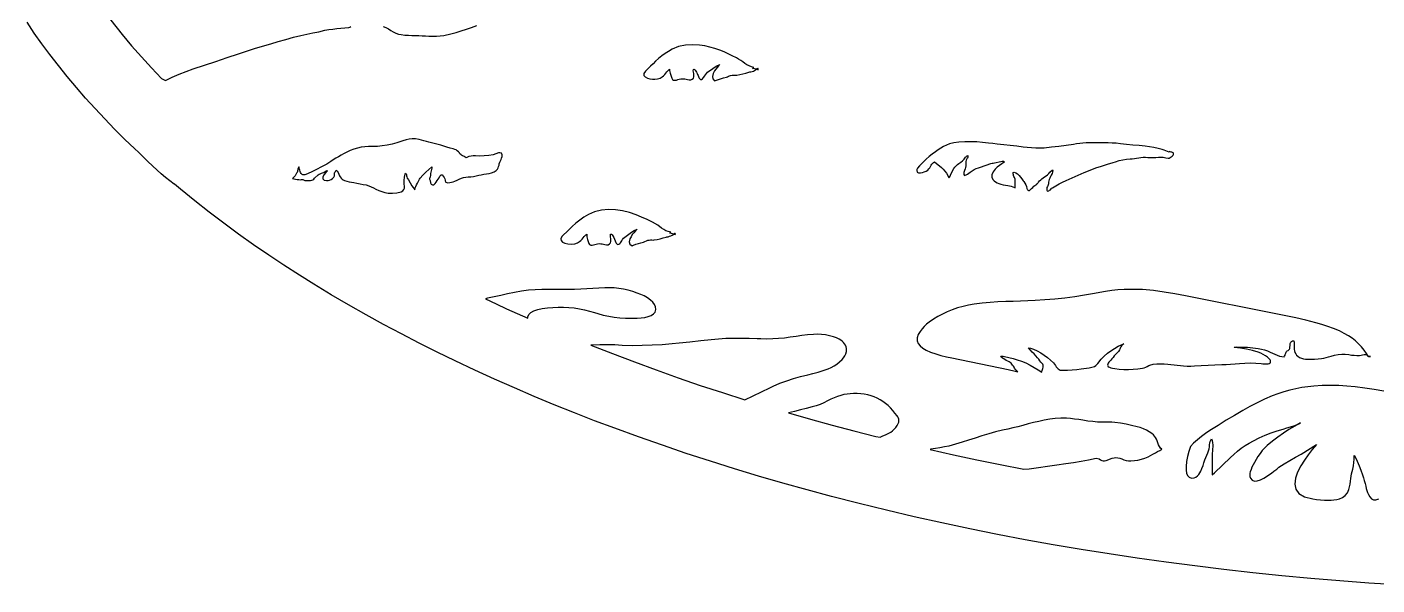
# Model space of a CAD drawing. Extents: x 0.6 to 24.6, y 0.2 to 12.2.
# Drawn here: x 1.19 to 10.96, y 0.29 to 4.32 of the extents above; entities that cross this region are included whole.
import ezdxf

# ---------------------------------------------------------------- set-up
doc = ezdxf.new("R2010")
doc.units = 0
doc.linetypes.add('0', pattern=[0])
doc.layers.add('1', color=7, linetype='0')

msp = doc.modelspace()

# ---------------------------------------------------------------- linework, layer by layer
at = {"layer": '1'}
for points in [[(1.711027, 4.477644), (1.873137, 4.270002), (1.942228, 4.188459), (2.013029, 4.108259), (2.085539, 4.029646), (2.159513, 3.95262), (2.186369, 3.938093), (2.235929, 3.961287), (2.285978, 3.982771), (2.337004, 4.002546), (2.388517, 4.020491), (2.470793, 4.047712), (2.552824, 4.0753), (2.634855, 4.103132), (2.716887, 4.131208), (2.774504, 4.150251), (2.832609, 4.168562), (2.890715, 4.186018), (2.949308, 4.20262), (3.003508, 4.219221), (3.058195, 4.234846), (3.112883, 4.249495), (3.168058, 4.263166), (3.211271, 4.271833), (3.254484, 4.280867), (3.297453, 4.290266), (3.340422, 4.300154), (3.36923, 4.305403), (3.398039, 4.309675), (3.427092, 4.312727), (3.456388, 4.31468), (3.514738, 4.320173), (3.522062, 4.323103), (3.529142, 4.327009)], [(11.107023, 0.288069), (10.896818, 0.301985), (10.686613, 0.317854), (10.476408, 0.335554), (10.266691, 0.355207), (10.056974, 0.376814), (9.847502, 0.400251), (9.638029, 0.425642), (9.429045, 0.452864), (9.220304, 0.482038), (9.017424, 0.512312), (8.814543, 0.544661), (8.612394, 0.579084), (8.410246, 0.615583), (8.20883, 0.654158), (8.007658, 0.694685), (7.80673, 0.73741), (7.606535, 0.782087), (7.406584, 0.82884), (7.207365, 0.877546), (7.00839, 0.928328), (6.831877, 0.975447), (6.655607, 1.024641), (6.48007, 1.075544), (6.305021, 1.128523), (6.130705, 1.183332), (5.956877, 1.239973), (5.783781, 1.298567), (5.611174, 1.358992), (5.439299, 1.421247), (5.29257, 1.476423), (5.146574, 1.533186), (5.00131, 1.591658), (4.856535, 1.651716), (4.712736, 1.713362), (4.569426, 1.776716), (4.426847, 1.84178), (4.285002, 1.908308), (4.153898, 1.971785), (4.023771, 2.03697), (3.894621, 2.103865), (3.766203, 2.172346), (3.638762, 2.242537), (3.512053, 2.314436), (3.386564, 2.387922), (3.261808, 2.463118), (3.156828, 2.528669), (3.045012, 2.600447), (2.934172, 2.674055), (2.824797, 2.749372), (2.716398, 2.826399), (2.609221, 2.905012), (2.503263, 2.985456), (2.398771, 3.067488), (2.2955, 3.151106), (2.251554, 3.187727), (2.25009, 3.188459), (2.218351, 3.212019), (2.187346, 3.236433), (2.157316, 3.261946), (2.127775, 3.288191), (2.092863, 3.319807), (2.058683, 3.351912), (2.024992, 3.384626), (1.991789, 3.417952), (1.96591, 3.442732), (1.891935, 3.513533), (1.819181, 3.585676), (1.747892, 3.659163), (1.678068, 3.73387), (1.609465, 3.809919), (1.542326, 3.88719), (1.476408, 3.965803), (1.412199, 4.045393), (1.349455, 4.126326), (1.293058, 4.202375), (1.238127, 4.279646), (1.185148, 4.358137)], [(3.764006, 4.328596), (3.782804, 4.320662), (3.800627, 4.311018), (3.817717, 4.29991), (3.834806, 4.288923), (3.853361, 4.280012), (3.872648, 4.27342), (3.892668, 4.269148), (3.918791, 4.266096), (3.945158, 4.264021), (3.971281, 4.262922), (3.997648, 4.2628), (4.02133, 4.262312), (4.045256, 4.261335), (4.068937, 4.259748), (4.092619, 4.257673), (4.147795, 4.257307), (4.200773, 4.263166), (4.252287, 4.273664), (4.290373, 4.284163), (4.328215, 4.295637), (4.365568, 4.308088), (4.402678, 4.321516), (4.441496, 4.334944)], [(11.004972, 1.689192), (10.935881, 1.702009), (10.866789, 1.712873), (10.797209, 1.721785), (10.737638, 1.727156), (10.678068, 1.730207), (10.618498, 1.731062), (10.558683, 1.729841), (10.499113, 1.726301), (10.454924, 1.721785), (10.410734, 1.715437), (10.367033, 1.707014), (10.32382, 1.696882), (10.281096, 1.684797), (10.238859, 1.671003), (10.197111, 1.655256), (10.142424, 1.631941), (10.088469, 1.606672), (10.035734, 1.579329), (9.983976, 1.54991), (9.923674, 1.514997), (9.864103, 1.479353), (9.804777, 1.442732), (9.746183, 1.405378), (9.715178, 1.384016), (9.684904, 1.361555), (9.655363, 1.33824), (9.626554, 1.313826), (9.605314, 1.289045), (9.59384, 1.253767), (9.584562, 1.217878), (9.577726, 1.181379), (9.573332, 1.144514), (9.573576, 1.118879), (9.577238, 1.096907), (9.585051, 1.079206), (9.596769, 1.067122), (9.613615, 1.061872), (9.633146, 1.063826), (9.645109, 1.06883), (9.656096, 1.07762), (9.665617, 1.087751), (9.673674, 1.099226), (9.680265, 1.111555), (9.688566, 1.131697), (9.696135, 1.152082), (9.703215, 1.172712), (9.709562, 1.193464), (9.731291, 1.243757), (9.735929, 1.258284), (9.739592, 1.273054), (9.742277, 1.287947), (9.743986, 1.303083), (9.745695, 1.314558), (9.748625, 1.325666), (9.753019, 1.336287), (9.758635, 1.346418), (9.763029, 1.332136), (9.765715, 1.317488), (9.766691, 1.302595), (9.766203, 1.287703), (9.765471, 1.271955), (9.764738, 1.25633), (9.763517, 1.240583), (9.762053, 1.224958), (9.762541, 1.107405), (9.761564, 1.083845), (9.780363, 1.099348), (9.894377, 1.21092), (9.918303, 1.232405), (9.944914, 1.255232), (9.972502, 1.276716), (10.00131, 1.296492), (10.03134, 1.314802), (10.062101, 1.331404), (10.103361, 1.3524), (10.145842, 1.371443), (10.189054, 1.388411), (10.232756, 1.403425), (10.277433, 1.416243), (10.302824, 1.423689), (10.328215, 1.431746), (10.353361, 1.440413), (10.378263, 1.449568), (10.384611, 1.452009), (10.390715, 1.454573), (10.396818, 1.457258), (10.402922, 1.460066), (10.360197, 1.436872), (10.318449, 1.412214), (10.277678, 1.385847), (10.237883, 1.358015), (10.199308, 1.328718), (10.161711, 1.297956), (10.142912, 1.279768), (10.12509, 1.260481), (10.108732, 1.239973), (10.093596, 1.218611), (10.079924, 1.196272), (10.067717, 1.173079), (10.058683, 1.157454), (10.050627, 1.141218), (10.043791, 1.124617), (10.037687, 1.107649), (10.035246, 1.096052), (10.034513, 1.084333), (10.035978, 1.072493), (10.039152, 1.06114), (10.051115, 1.045637), (10.067961, 1.039534), (10.088469, 1.041121), (10.111662, 1.048933), (10.136564, 1.061384), (10.155363, 1.072859), (10.173674, 1.085066), (10.19174, 1.097883), (10.209074, 1.111311), (10.229338, 1.126814), (10.245207, 1.139143), (10.284758, 1.164167), (10.324553, 1.188459), (10.364836, 1.212141), (10.405607, 1.23509), (10.518156, 1.304426), (10.48715, 1.267805), (10.457853, 1.229719), (10.430265, 1.190413), (10.404387, 1.149885), (10.381193, 1.104719), (10.365568, 1.060408), (10.359953, 1.018538), (10.367033, 0.980696), (10.389738, 0.94908), (10.43051, 0.924788), (10.490324, 0.910505), (10.5184, 0.906599), (10.546721, 0.903669), (10.575285, 0.901594), (10.603605, 0.900496), (10.623869, 0.900862), (10.644133, 0.902815), (10.664152, 0.906355), (10.683928, 0.911482), (10.706144, 0.921614), (10.725431, 0.935652), (10.740812, 0.954573), (10.751554, 0.978743), (10.756437, 0.998274), (10.760588, 1.018049), (10.763762, 1.038069), (10.766203, 1.058088), (10.768644, 1.075056), (10.771818, 1.092024), (10.775724, 1.108747), (10.780119, 1.125349), (10.785002, 1.149641), (10.78842, 1.174177), (10.790373, 1.198957), (10.790861, 1.223738), (10.797453, 1.214338), (10.81259, 1.182844), (10.826506, 1.150618), (10.838957, 1.117781), (10.849699, 1.084455), (10.856779, 1.064192), (10.863127, 1.043806), (10.868986, 1.023054), (10.873869, 1.00218), (10.877531, 0.986677), (10.88217, 0.971296), (10.887297, 0.95616), (10.8934, 0.941389), (10.903166, 0.924543), (10.915373, 0.911848), (10.929777, 0.904402), (10.947355, 0.903547), (10.968351, 0.910749)]]:
    msp.add_lwpolyline(points, dxfattribs=at)
for points in [[(5.734465, 4.076033), (5.715666, 4.058332), (5.696867, 4.04051), (5.678556, 4.022322), (5.660246, 4.004011), (5.649504, 3.988142), (5.649748, 3.974348), (5.659269, 3.962996), (5.675383, 3.954451), (5.692961, 3.950178), (5.711027, 3.947859), (5.729094, 3.947737), (5.74716, 3.949568), (5.766447, 3.955061), (5.782316, 3.96385), (5.791838, 3.972029), (5.800871, 3.980818), (5.809172, 3.990339), (5.81674, 4.000349), (5.827482, 4.012922), (5.836027, 4.019392), (5.835783, 4.009871), (5.83676, 4.000471), (5.838957, 3.991316), (5.842375, 3.982405), (5.844816, 3.975447), (5.847258, 3.968367), (5.849211, 3.961287), (5.851164, 3.954084), (5.856535, 3.944319), (5.864103, 3.939558), (5.873625, 3.938948), (5.885099, 3.940779), (5.895353, 3.943586), (5.905607, 3.94615), (5.916105, 3.948225), (5.926603, 3.950056), (5.936613, 3.949568), (5.946623, 3.948225), (5.956388, 3.94615), (5.96591, 3.943342), (5.977629, 3.941389), (5.989103, 3.941877), (5.999601, 3.946638), (6.007902, 3.954939), (6.01132, 3.964094), (6.011564, 3.972395), (6.01132, 3.980574), (6.010099, 3.988752), (6.00839, 3.996809), (6.007414, 4.007673), (6.008635, 4.017805), (6.014006, 4.019148), (6.020842, 4.0128), (6.026701, 4.005598), (6.03134, 3.997541), (6.035002, 3.988997), (6.03842, 3.981794), (6.041838, 3.97447), (6.044767, 3.967024), (6.047697, 3.959578), (6.049894, 3.955183), (6.05258, 3.951033), (6.055998, 3.947248), (6.05966, 3.943953), (6.067228, 3.945295), (6.073576, 3.950178), (6.079191, 3.955671), (6.084318, 3.961897), (6.088469, 3.968733), (6.094572, 3.978743), (6.101896, 3.98802), (6.110197, 3.996321), (6.119474, 4.003645), (6.138273, 4.017927), (6.157804, 4.030989), (6.178068, 4.04283), (6.199064, 4.05345), (6.189054, 4.042585), (6.179533, 4.031355), (6.1705, 4.01988), (6.161711, 4.008039), (6.15048, 3.986921), (6.145109, 3.966536), (6.148039, 3.948591), (6.161711, 3.934797), (6.182707, 3.942854), (6.203703, 3.949934), (6.225431, 3.955915), (6.24716, 3.96092), (6.254728, 3.964094), (6.262541, 3.967512), (6.270109, 3.970808), (6.277678, 3.974226), (6.287443, 3.975813), (6.297209, 3.976545), (6.306974, 3.976789), (6.31674, 3.976179), (6.323576, 3.976545), (6.34506, 3.980452), (6.366545, 3.985334), (6.387785, 3.991072), (6.408781, 3.997541), (6.415861, 3.999006), (6.424894, 4.000105), (6.433928, 4.002424), (6.442228, 4.005842), (6.450285, 4.010359), (6.465422, 4.018293), (6.477873, 4.01512), (6.476408, 4.023298), (6.473478, 4.022932), (6.470793, 4.021955), (6.468107, 4.020491), (6.46591, 4.018538), (6.436125, 4.024519), (6.445158, 4.032087), (6.427824, 4.036482), (6.411222, 4.04283), (6.395597, 4.05113), (6.380949, 4.06114), (6.366301, 4.072371), (6.35092, 4.082747), (6.335295, 4.09239), (6.318937, 4.101057), (6.28964, 4.116438), (6.260099, 4.130842), (6.229826, 4.144392), (6.199308, 4.156965), (6.163664, 4.169294), (6.127043, 4.179548), (6.090178, 4.187605), (6.052824, 4.193464), (6.001554, 4.196272), (5.950529, 4.192854), (5.900969, 4.182112), (5.853849, 4.162825), (5.828215, 4.148054), (5.803312, 4.132063), (5.779387, 4.114607), (5.756437, 4.09593)], [(4.454191, 3.252668), (4.47299, 3.255964), (4.492033, 3.25926), (4.510832, 3.262434), (4.529875, 3.265486), (4.547941, 3.270124), (4.565763, 3.276594), (4.581144, 3.285994), (4.590666, 3.296736), (4.59506, 3.305647), (4.598478, 3.314924), (4.601164, 3.324446), (4.602873, 3.334211), (4.606779, 3.34593), (4.611662, 3.35594), (4.615812, 3.366072), (4.619963, 3.376448), (4.623381, 3.386946), (4.624113, 3.400618), (4.61801, 3.410872), (4.606779, 3.414778), (4.598478, 3.413557), (4.558439, 3.399275), (4.526701, 3.394514), (4.494719, 3.391829), (4.462492, 3.390852), (4.43051, 3.391951), (4.41464, 3.392073), (4.399015, 3.390364), (4.383879, 3.386702), (4.368986, 3.381208), (4.363127, 3.378157), (4.357023, 3.382551), (4.350431, 3.38658), (4.343596, 3.390242), (4.33676, 3.393415), (4.330168, 3.397322), (4.324064, 3.402205), (4.318693, 3.40782), (4.314054, 3.414045), (4.307219, 3.422102), (4.299162, 3.428938), (4.290129, 3.434553), (4.280363, 3.438581), (4.269133, 3.442366), (4.246672, 3.447981), (4.224455, 3.454206), (4.202238, 3.461287), (4.18051, 3.468977), (4.093351, 3.49095), (4.075773, 3.496199), (4.058195, 3.501326), (4.040617, 3.506208), (4.022795, 3.510847), (3.997892, 3.515364), (3.973234, 3.516462), (3.950285, 3.513166), (3.928068, 3.507185), (3.906096, 3.500593), (3.884367, 3.493391), (3.862638, 3.485701), (3.827971, 3.476057), (3.79257, 3.468611), (3.756681, 3.463484), (3.720793, 3.460798), (3.68466, 3.46031), (3.657316, 3.460432), (3.630217, 3.458479), (3.603361, 3.454573), (3.57675, 3.448713), (3.550627, 3.440901), (3.524992, 3.431135), (3.500334, 3.419661), (3.476652, 3.406233), (3.459562, 3.396589), (3.440031, 3.386213), (3.420744, 3.375105), (3.401945, 3.363264), (3.383635, 3.350813), (3.368986, 3.341413), (3.354094, 3.332136), (3.316984, 3.311995), (3.279142, 3.29283), (3.241056, 3.274641), (3.202482, 3.257429), (3.19589, 3.255354), (3.189054, 3.254622), (3.182219, 3.25511), (3.175627, 3.257063), (3.168303, 3.263411), (3.16464, 3.271345), (3.161711, 3.279524), (3.159513, 3.288069), (3.158293, 3.296736), (3.155851, 3.305159), (3.152433, 3.312727), (3.149015, 3.307844), (3.146574, 3.302351), (3.145109, 3.296614), (3.144621, 3.290632), (3.143644, 3.284529), (3.141935, 3.278547), (3.13925, 3.272932), (3.135832, 3.267805), (3.126554, 3.24803), (3.121672, 3.243391), (3.116789, 3.23863), (3.111906, 3.234114), (3.107023, 3.229475), (3.109221, 3.227278), (3.116545, 3.225935), (3.128263, 3.223127), (3.140226, 3.221052), (3.152189, 3.219954), (3.164396, 3.219831), (3.170744, 3.220198), (3.176359, 3.220808), (3.18173, 3.220442), (3.187101, 3.219221), (3.192228, 3.216902), (3.196135, 3.214705), (3.200529, 3.21324), (3.204924, 3.212751), (3.209562, 3.213118), (3.23715, 3.213728), (3.245451, 3.215925), (3.253019, 3.219587), (3.259855, 3.224592), (3.265715, 3.230818), (3.29257, 3.254988), (3.298918, 3.25926), (3.307219, 3.263166), (3.315763, 3.266706), (3.324308, 3.26988), (3.333097, 3.272688), (3.351164, 3.283918), (3.356779, 3.285872), (3.358976, 3.284407), (3.34799, 3.2722), (3.335783, 3.256819), (3.32675, 3.240705), (3.325041, 3.226301), (3.334806, 3.216536), (3.353117, 3.213118), (3.364347, 3.21385), (3.375334, 3.216536), (3.385588, 3.221052), (3.395109, 3.227156), (3.403166, 3.234968), (3.406584, 3.238997), (3.408781, 3.243757), (3.409758, 3.248762), (3.409513, 3.254011), (3.409513, 3.260847), (3.410734, 3.267561), (3.41342, 3.273909), (3.417326, 3.279524), (3.421476, 3.28758), (3.429777, 3.282209), (3.43759, 3.271345), (3.447599, 3.248396), (3.451994, 3.239241), (3.457853, 3.231062), (3.465178, 3.223982), (3.473478, 3.218367), (3.482756, 3.214216), (3.499113, 3.208601), (3.515959, 3.204084), (3.533049, 3.200666), (3.550138, 3.198347), (3.572844, 3.194563), (3.595549, 3.190413), (3.618254, 3.186018), (3.640715, 3.181379), (3.658781, 3.175398), (3.676359, 3.16844), (3.693449, 3.160505), (3.710051, 3.151594), (3.731291, 3.141584), (3.753508, 3.133406), (3.775969, 3.126936), (3.799162, 3.122541), (3.830412, 3.121077), (3.861906, 3.124617), (3.892424, 3.132917), (3.905851, 3.140242), (3.91342, 3.148787), (3.916594, 3.15843), (3.916594, 3.16905), (3.91464, 3.191999), (3.914885, 3.214949), (3.917326, 3.237898), (3.921476, 3.260481), (3.925627, 3.267073), (3.928801, 3.262678), (3.930998, 3.257795), (3.932219, 3.252546), (3.932463, 3.247175), (3.934172, 3.239363), (3.937101, 3.231916), (3.941008, 3.224958), (3.94589, 3.218611), (3.97006, 3.174421), (3.988615, 3.152205), (3.991545, 3.147444), (3.994474, 3.159651), (3.998381, 3.171492), (4.003752, 3.182722), (4.010344, 3.193464), (4.025724, 3.223616), (4.030363, 3.230818), (4.049894, 3.253035), (4.07089, 3.274031), (4.092863, 3.293928), (4.115812, 3.312483), (4.115568, 3.302473), (4.106535, 3.264021), (4.106291, 3.256453), (4.10507, 3.248884), (4.103117, 3.241438), (4.100431, 3.234358), (4.099211, 3.228987), (4.098967, 3.223372), (4.100187, 3.218), (4.102629, 3.212996), (4.104094, 3.209089), (4.105314, 3.205183), (4.106047, 3.201155), (4.106291, 3.197004), (4.107267, 3.191755), (4.109953, 3.187239), (4.114103, 3.183821), (4.118986, 3.182112), (4.124357, 3.182112), (4.128752, 3.183455), (4.132902, 3.185896), (4.136076, 3.18907), (4.138762, 3.192976), (4.146574, 3.202864), (4.153898, 3.213118), (4.160734, 3.223616), (4.167082, 3.234358), (4.173918, 3.244368), (4.18173, 3.254011), (4.190031, 3.254011), (4.197599, 3.245832), (4.203947, 3.236555), (4.208342, 3.226179), (4.210783, 3.215315), (4.211515, 3.211409), (4.212736, 3.207747), (4.214689, 3.204329), (4.217375, 3.201277), (4.222746, 3.198957), (4.231779, 3.197737), (4.244719, 3.198591), (4.257658, 3.200911), (4.270109, 3.204695), (4.282072, 3.209822), (4.297941, 3.217146), (4.313078, 3.224714), (4.328703, 3.231062), (4.344816, 3.235579), (4.361418, 3.238386), (4.378263, 3.239241), (4.397551, 3.241072), (4.416594, 3.244001), (4.435392, 3.247786)], [(7.644133, 3.320662), (7.629484, 3.302717), (7.625334, 3.294294), (7.624113, 3.286238), (7.628263, 3.274885), (7.637541, 3.269514), (7.65048, 3.268538), (7.664885, 3.271101), (7.678801, 3.275618), (7.691984, 3.281843), (7.704191, 3.289778), (7.711515, 3.297712), (7.718351, 3.306135), (7.724455, 3.315046), (7.729826, 3.324446), (7.734465, 3.331404), (7.739592, 3.337751), (7.745451, 3.343611), (7.752043, 3.348738), (7.80258, 3.308577), (7.816008, 3.295515), (7.828215, 3.281355), (7.838957, 3.265974), (7.848234, 3.249739), (7.855803, 3.232649), (7.860929, 3.23863), (7.865568, 3.245222), (7.868986, 3.252302), (7.871916, 3.259748), (7.891935, 3.300154), (7.899504, 3.311018), (7.908537, 3.320784), (7.918547, 3.329206), (7.929777, 3.336409), (7.942961, 3.346174), (7.955412, 3.356916), (7.966887, 3.368757), (7.977385, 3.381575), (7.981291, 3.385481), (7.985441, 3.389143), (7.989836, 3.392561), (7.994474, 3.395613), (7.994474, 3.389021), (7.993254, 3.382673), (7.990812, 3.37657), (7.987394, 3.370955), (7.983, 3.361433), (7.980314, 3.351423), (7.979094, 3.341047), (7.979582, 3.330671), (7.979826, 3.319319), (7.978361, 3.308088), (7.975431, 3.297224), (7.971037, 3.286726), (7.968107, 3.279768), (7.966398, 3.272566), (7.965666, 3.264997), (7.96591, 3.257551), (7.971037, 3.249861), (7.981779, 3.254622), (7.992277, 3.260481), (8.002043, 3.267195), (8.011076, 3.274885), (8.024992, 3.284651), (8.03964, 3.292952), (8.055265, 3.299543), (8.071623, 3.304426), (8.092131, 3.311872), (8.112638, 3.319319), (8.133146, 3.326643), (8.153654, 3.333845), (8.161711, 3.336164), (8.169767, 3.338118), (8.177824, 3.339827), (8.186125, 3.341291), (8.232267, 3.351789), (8.243742, 3.353132), (8.254728, 3.352766), (8.255949, 3.347517), (8.239347, 3.335554), (8.223234, 3.322981), (8.207609, 3.309675), (8.192717, 3.295637), (8.176847, 3.275496), (8.16757, 3.254988), (8.16757, 3.234602), (8.176359, 3.218611), (8.185392, 3.21031), (8.195158, 3.20323), (8.2059, 3.197493), (8.217375, 3.19322), (8.233488, 3.187849), (8.249846, 3.183332), (8.266447, 3.17967), (8.283293, 3.176985), (8.295988, 3.17552), (8.308683, 3.17259), (8.320646, 3.168074), (8.332121, 3.162214), (8.337248, 3.160139), (8.337492, 3.210188), (8.337004, 3.21678), (8.335783, 3.223372), (8.333586, 3.229719), (8.3309, 3.235701), (8.327971, 3.24217), (8.325529, 3.248884), (8.323576, 3.25572), (8.322111, 3.262678), (8.323332, 3.270979), (8.330412, 3.275129), (8.342619, 3.26988), (8.354094, 3.261457), (8.36508, 3.249861), (8.375578, 3.237776), (8.385344, 3.22508), (8.394377, 3.211897), (8.398283, 3.20677), (8.40634, 3.195417), (8.412931, 3.18321), (8.418058, 3.170393), (8.421721, 3.156965), (8.423674, 3.152327), (8.426359, 3.148054), (8.429533, 3.14427), (8.433439, 3.140974), (8.440031, 3.140974), (8.448088, 3.148298), (8.456144, 3.155867), (8.463713, 3.163801), (8.471037, 3.171858), (8.49301, 3.188093), (8.496672, 3.191145), (8.499846, 3.194685), (8.502775, 3.198591), (8.504972, 3.202864), (8.513029, 3.211409), (8.521574, 3.219343), (8.530607, 3.226667), (8.540373, 3.233259), (8.549406, 3.239607), (8.560148, 3.247297), (8.570402, 3.25572), (8.579924, 3.264875), (8.588713, 3.274763), (8.606779, 3.290632), (8.609953, 3.28697), (8.607023, 3.275251), (8.603361, 3.263655), (8.598478, 3.252546), (8.592863, 3.241804), (8.587736, 3.230574), (8.58383, 3.221052), (8.580656, 3.211164), (8.578215, 3.201033), (8.576994, 3.190779), (8.575041, 3.183455), (8.572844, 3.176374), (8.570158, 3.169294), (8.566984, 3.162458), (8.565519, 3.156599), (8.565275, 3.150496), (8.566008, 3.144514), (8.567717, 3.138655), (8.57382, 3.136946), (8.580168, 3.139509), (8.586271, 3.143049), (8.591642, 3.147444), (8.596281, 3.152571), (8.600676, 3.157331), (8.605803, 3.161848), (8.630217, 3.175642), (8.654875, 3.18907), (8.679777, 3.202009), (8.704924, 3.214582), (8.748625, 3.23387), (8.79257, 3.25279), (8.836515, 3.271345), (8.880705, 3.289656), (8.921476, 3.304548), (8.962736, 3.318586), (9.00424, 3.331648), (9.045988, 3.343611), (9.06381, 3.34947), (9.089445, 3.357405), (9.115568, 3.363508), (9.142179, 3.367537), (9.168791, 3.369734), (9.184416, 3.370344), (9.200041, 3.372053), (9.215422, 3.374739), (9.230558, 3.378401), (9.24716, 3.380964), (9.26425, 3.382307), (9.281096, 3.382429), (9.297941, 3.38133), (9.31674, 3.380842), (9.335539, 3.380842), (9.354094, 3.381453), (9.372892, 3.382429), (9.390959, 3.383039), (9.409025, 3.381941), (9.426847, 3.379011), (9.444426, 3.374372), (9.451994, 3.375593), (9.459074, 3.379866), (9.465666, 3.384382), (9.472502, 3.389143), (9.478849, 3.394148), (9.481291, 3.39781), (9.482756, 3.40196), (9.483, 3.406355), (9.482267, 3.410627), (9.479094, 3.413801), (9.475431, 3.416243), (9.471281, 3.41783), (9.466887, 3.418684), (9.450773, 3.424055), (9.452238, 3.419416), (9.439299, 3.423445), (9.426603, 3.427839), (9.413908, 3.432478), (9.401213, 3.437483), (9.370939, 3.446028), (9.340422, 3.452986), (9.309416, 3.458113), (9.278166, 3.461531), (9.233, 3.465925), (9.188078, 3.470564), (9.142912, 3.475325), (9.09799, 3.480207), (9.068449, 3.482893), (9.038908, 3.484724), (9.009123, 3.485945), (8.979582, 3.486311), (8.947355, 3.487165), (8.915129, 3.487532), (8.882902, 3.487288), (8.850676, 3.486555), (8.827482, 3.484968), (8.804533, 3.482527), (8.781584, 3.479231), (8.758879, 3.47508), (8.7059, 3.467512), (8.652678, 3.460554), (8.599211, 3.454329), (8.545988, 3.448713), (8.515715, 3.447615), (8.485197, 3.447859), (8.454924, 3.449446), (8.42465, 3.452497), (8.394377, 3.455793), (8.347746, 3.461897), (8.301115, 3.467512), (8.25424, 3.472639), (8.207365, 3.477034), (8.175627, 3.480452), (8.144133, 3.484358), (8.101408, 3.489607), (8.058439, 3.492903), (8.015471, 3.494123), (7.972258, 3.493513), (7.929289, 3.49095), (7.8934, 3.486433), (7.861662, 3.478498), (7.839689, 3.470076), (7.818449, 3.460188), (7.797941, 3.448835), (7.77841, 3.43614), (7.759611, 3.42198), (7.736418, 3.403791), (7.714201, 3.386824), (7.692717, 3.368635), (7.672209, 3.34947), (7.652922, 3.329206)], [(5.592863, 2.966291), (5.545012, 2.981794), (5.495207, 2.993879), (5.444181, 3.001448), (5.392912, 3.003645), (5.342131, 2.99925), (5.293058, 2.987165), (5.248381, 2.967634), (5.216154, 2.948469), (5.186369, 2.927229), (5.15756, 2.904524), (5.129972, 2.880476), (5.103605, 2.855207), (5.056974, 2.808821), (5.048185, 2.792952), (5.050138, 2.779402), (5.060881, 2.768538), (5.078215, 2.760481), (5.100187, 2.755598), (5.12509, 2.754377), (5.149504, 2.756941), (5.168547, 2.763166), (5.183928, 2.772322), (5.193449, 2.780622), (5.202238, 2.789534), (5.210539, 2.799055), (5.218107, 2.809187), (5.229094, 2.821638), (5.235685, 2.824934), (5.235685, 2.815413), (5.236662, 2.806013), (5.238859, 2.796736), (5.242277, 2.787825), (5.251066, 2.759138), (5.256926, 2.750349), (5.264738, 2.746443), (5.274748, 2.746199), (5.313566, 2.755476), (5.327971, 2.757429), (5.33798, 2.756575), (5.347746, 2.75511), (5.357756, 2.752913), (5.367277, 2.750227), (5.37924, 2.748518), (5.390471, 2.749617), (5.400969, 2.755232), (5.408293, 2.763777), (5.410978, 2.773176), (5.411222, 2.78343), (5.407316, 2.816389), (5.408781, 2.826033), (5.41464, 2.8253), (5.4205, 2.819685), (5.425138, 2.813704), (5.431486, 2.802107), (5.437346, 2.790266), (5.442717, 2.778059), (5.447599, 2.76573), (5.449797, 2.761457), (5.452482, 2.757429), (5.455656, 2.753767), (5.459318, 2.750593), (5.467863, 2.753157), (5.474455, 2.758039), (5.48007, 2.763777), (5.485197, 2.770247), (5.489347, 2.777205), (5.495695, 2.787336), (5.503263, 2.796492), (5.511808, 2.804914), (5.52133, 2.812239), (5.540129, 2.826399), (5.559904, 2.839338), (5.580168, 2.851179), (5.601164, 2.861921), (5.588224, 2.849714), (5.576262, 2.836409), (5.565763, 2.822126), (5.556486, 2.806868), (5.548674, 2.790876), (5.544279, 2.770979), (5.549162, 2.753523), (5.564543, 2.742048), (5.574797, 2.747175), (5.592619, 2.753401), (5.610685, 2.758894), (5.628752, 2.763899), (5.647062, 2.768171), (5.678556, 2.781477), (5.688322, 2.78282), (5.697844, 2.783552), (5.707609, 2.783674), (5.717375, 2.783186), (5.723967, 2.783552), (5.745695, 2.787703), (5.767179, 2.792707), (5.788664, 2.798323), (5.809904, 2.804548), (5.81674, 2.806135), (5.826506, 2.807478), (5.836027, 2.810041), (5.84506, 2.813948), (5.853361, 2.819075), (5.865568, 2.825422), (5.878508, 2.822371), (5.875578, 2.830549), (5.873137, 2.830183), (5.870939, 2.829451), (5.868742, 2.828108), (5.867033, 2.826399), (5.865568, 2.825666), (5.836515, 2.832258), (5.838224, 2.834455), (5.839933, 2.836409), (5.842131, 2.838118), (5.844572, 2.83946), (5.826506, 2.843855), (5.809416, 2.850447), (5.793058, 2.859114), (5.777922, 2.869734), (5.750334, 2.89012), (5.712248, 2.911604), (5.673185, 2.931501), (5.63339, 2.94969)], [(5.146086, 2.292585), (5.182707, 2.285505), (5.219084, 2.277327), (5.255461, 2.268171), (5.291349, 2.258039), (5.315275, 2.251448), (5.354826, 2.240828), (5.394865, 2.232161), (5.435148, 2.225569), (5.47592, 2.221052), (5.516691, 2.218489), (5.545012, 2.217268), (5.573576, 2.217024), (5.60214, 2.217878), (5.630461, 2.219709), (5.657316, 2.223616), (5.68173, 2.229353), (5.702726, 2.237654), (5.719572, 2.24864), (5.730803, 2.262556), (5.735685, 2.27989), (5.734221, 2.299543), (5.726896, 2.317122), (5.714689, 2.333723), (5.697844, 2.349348), (5.675383, 2.364851), (5.651701, 2.378523), (5.627043, 2.390364), (5.601408, 2.400129), (5.568937, 2.411116), (5.536222, 2.420393), (5.502775, 2.427717), (5.46884, 2.433088), (5.434904, 2.436506), (5.400724, 2.438093), (5.366545, 2.437727), (5.323332, 2.435774), (5.280119, 2.433455), (5.23715, 2.430647), (5.193937, 2.427351), (5.148039, 2.425886), (5.10214, 2.425154), (5.055998, 2.425276), (5.010099, 2.426008), (4.961027, 2.426497), (4.911955, 2.425764), (4.862883, 2.423689), (4.814054, 2.420393), (4.763517, 2.413557), (4.71298, 2.40489), (4.662931, 2.394392), (4.613371, 2.382185), (4.589689, 2.376692), (4.566252, 2.371443), (4.542326, 2.36656), (4.518644, 2.362043), (4.50424, 2.357649), (4.580168, 2.321638), (4.65634, 2.286238), (4.733, 2.251326), (4.80966, 2.217146), (4.809172, 2.220076), (4.808928, 2.223005), (4.808928, 2.225935), (4.809172, 2.228865), (4.816008, 2.245588), (4.831388, 2.259626), (4.853605, 2.271101), (4.881681, 2.280134), (4.914396, 2.287092), (4.952726, 2.292219), (4.991301, 2.295637), (5.030119, 2.297346), (5.068693, 2.297468), (5.107512, 2.295881)], [(7.877775, 1.930159), (8.285734, 1.845686), (8.336271, 1.834333), (8.355803, 1.830671), (8.348967, 1.835798), (8.342863, 1.841658), (8.337736, 1.848127), (8.333097, 1.85533), (8.328459, 1.863142), (8.323576, 1.870832), (8.318449, 1.878523), (8.313322, 1.885969), (8.306974, 1.892195), (8.300138, 1.89781), (8.29257, 1.902693), (8.284758, 1.906721), (8.272795, 1.912825), (8.26132, 1.919294), (8.249846, 1.926252), (8.238859, 1.933699), (8.234465, 1.938459), (8.233732, 1.942732), (8.241056, 1.942976), (8.249846, 1.942122), (8.259367, 1.940779), (8.290373, 1.933455), (8.321135, 1.925398), (8.351896, 1.916731), (8.382414, 1.907454), (8.413908, 1.89427), (8.444426, 1.879133), (8.473967, 1.862165), (8.502287, 1.843367), (8.528898, 1.826277), (8.530851, 1.830061), (8.533049, 1.838362), (8.535246, 1.84654), (8.537443, 1.854841), (8.53964, 1.863142), (8.540129, 1.870466), (8.538908, 1.87779), (8.535978, 1.884626), (8.53134, 1.890364), (8.523039, 1.900373), (8.514738, 1.910627), (8.506926, 1.921003), (8.499113, 1.931501), (8.486418, 1.945417), (8.473722, 1.959211), (8.460783, 1.973005), (8.447844, 1.986555), (8.434172, 2.004499), (8.448576, 2.002058), (8.470549, 1.993513), (8.496672, 1.980818), (8.522062, 1.966536), (8.546721, 1.950911), (8.570158, 1.933821), (8.592619, 1.915388), (8.614103, 1.895613), (8.620695, 1.885603), (8.627531, 1.875593), (8.634611, 1.865828), (8.641935, 1.856184), (8.647795, 1.850447), (8.654875, 1.84593), (8.662687, 1.843), (8.670744, 1.84178), (8.683683, 1.841169), (8.716642, 1.842634), (8.749357, 1.844954), (8.782316, 1.847883), (8.815031, 1.851545), (8.834318, 1.853254), (8.853361, 1.855696), (8.872404, 1.858747), (8.891447, 1.862654), (8.901701, 1.865339), (8.911467, 1.869612), (8.9205, 1.875227), (8.928312, 1.882185), (8.935148, 1.890364), (8.95883, 1.922346), (8.980803, 1.944197), (9.00424, 1.96446), (9.029142, 1.982893), (9.055021, 1.999739), (9.082365, 2.014509), (9.110441, 2.027449), (9.12216, 2.031477), (9.113615, 2.025862), (9.106535, 2.01866), (9.101164, 2.010115), (9.097502, 2.000593), (9.095304, 1.994978), (9.092375, 1.989485), (9.083586, 1.977644), (9.074064, 1.966169), (9.064054, 1.955183), (9.053556, 1.944685), (9.045256, 1.934431), (9.036955, 1.924299), (9.028654, 1.914167), (9.020109, 1.904158), (9.014982, 1.898664), (9.010832, 1.892439), (9.007658, 1.885481), (9.005705, 1.878279), (9.006926, 1.872541), (9.010832, 1.86717), (9.0184, 1.86302), (9.029142, 1.85948), (9.042326, 1.85655), (9.056974, 1.854109), (9.090178, 1.850203), (9.123625, 1.847883), (9.157316, 1.847273), (9.190763, 1.848372), (9.224211, 1.851179), (9.257414, 1.855696), (9.269377, 1.859236), (9.28134, 1.86363), (9.29257, 1.868879), (9.303556, 1.874983), (9.311369, 1.878645), (9.31967, 1.881575), (9.327971, 1.884016), (9.336515, 1.885847), (9.362638, 1.888044), (9.389006, 1.888655), (9.415373, 1.887556), (9.441496, 1.884871), (9.55551, 1.872297), (9.582609, 1.870832), (9.608244, 1.871199), (9.633879, 1.872175), (9.683439, 1.875715), (9.733, 1.878645), (9.782804, 1.881208), (9.832365, 1.883162), (9.864347, 1.883528), (9.896086, 1.884871), (9.928068, 1.887068), (9.959806, 1.890242), (9.999357, 1.89366), (10.039152, 1.894758), (10.078703, 1.893538), (10.118254, 1.89012), (10.130217, 1.888411), (10.142424, 1.887556), (10.154631, 1.887434), (10.166838, 1.888044), (10.174894, 1.89012), (10.181242, 1.893904), (10.183928, 1.898054), (10.185392, 1.902693), (10.185637, 1.907698), (10.18466, 1.912458), (10.182219, 1.917341), (10.178068, 1.922346), (10.16342, 1.934919), (10.147795, 1.94615), (10.130949, 1.956038), (10.113615, 1.964338), (10.095549, 1.971174), (10.053556, 1.983015), (10.010832, 1.992659), (9.967863, 2.000105), (9.924406, 2.005232), (9.921965, 2.007795), (9.93759, 2.009748), (9.977385, 2.009504), (10.017424, 2.007551), (10.056974, 2.003767), (10.096525, 1.998152), (10.118742, 1.994368), (10.140715, 1.988752), (10.162199, 1.981306), (10.182707, 1.972029), (10.199308, 1.964216), (10.216154, 1.956892), (10.233244, 1.950178), (10.250578, 1.944075), (10.267668, 1.939924), (10.283781, 1.938459), (10.286955, 1.94383), (10.28964, 1.949446), (10.291838, 1.955305), (10.293303, 1.961287), (10.294767, 1.965193), (10.297453, 1.971418), (10.301359, 1.976912), (10.306242, 1.98155), (10.312101, 1.98509), (10.315031, 1.987043), (10.317717, 1.989241), (10.320158, 1.991682), (10.322355, 1.994368), (10.32382, 1.998884), (10.326262, 2.029402), (10.327238, 2.035017), (10.329191, 2.04051), (10.332121, 2.045515), (10.335783, 2.04991), (10.342863, 2.053572), (10.352385, 2.05467), (10.35507, 2.044538), (10.356779, 2.034285), (10.357023, 2.023787), (10.356291, 2.013411), (10.355803, 2.003523), (10.356047, 1.992048), (10.358, 1.980696), (10.361662, 1.969709), (10.367033, 1.959578), (10.373869, 1.950422), (10.38217, 1.942366), (10.395109, 1.934553), (10.408781, 1.928572), (10.423429, 1.924665), (10.438322, 1.922712), (10.455412, 1.921247), (10.479826, 1.921125), (10.50424, 1.921858), (10.528654, 1.923567), (10.553068, 1.926252), (10.570646, 1.929914), (10.58798, 1.934187), (10.605558, 1.938826), (10.622648, 1.943953), (10.647795, 1.950666), (10.673674, 1.955061), (10.699797, 1.957136), (10.72592, 1.95677), (10.751799, 1.954084), (10.771086, 1.951399), (10.790617, 1.949568), (10.810148, 1.948835), (10.829679, 1.94908), (10.863615, 1.954695), (10.868742, 1.955183), (10.873869, 1.954817), (10.878752, 1.953596), (10.88339, 1.951521), (10.886808, 1.946882), (10.888273, 1.942122), (10.893644, 1.941511), (10.898771, 1.941023), (10.904142, 1.940413), (10.909513, 1.939924), (10.892668, 1.94383), (10.879484, 1.962873), (10.861906, 1.987532), (10.842375, 2.010969), (10.821623, 2.032942), (10.799162, 2.05345), (10.77548, 2.072248), (10.750334, 2.08946), (10.71884, 2.108137), (10.682951, 2.125959), (10.640959, 2.143293), (10.598478, 2.158918), (10.555265, 2.173079), (10.511564, 2.185408), (10.439787, 2.20323), (10.367521, 2.219709), (10.295256, 2.234968), (10.222502, 2.248884), (9.569914, 2.380232), (9.492765, 2.395002), (9.415129, 2.407209), (9.337004, 2.417097), (9.258879, 2.424421), (9.214201, 2.426374), (9.169279, 2.426619), (9.124601, 2.425154), (9.079924, 2.42198), (9.03549, 2.417219), (8.991056, 2.410627), (8.950285, 2.404036), (8.909758, 2.396955), (8.838713, 2.384138), (8.767668, 2.373152), (8.696135, 2.363874), (8.624357, 2.356306), (8.55258, 2.350447), (8.480558, 2.346296), (8.428068, 2.343733), (8.375334, 2.341536), (8.322844, 2.339705), (8.270109, 2.338362), (8.212248, 2.336164), (8.154631, 2.33238), (8.097258, 2.326765), (8.039885, 2.319441), (7.999601, 2.312483), (7.959806, 2.30345), (7.9205, 2.292097), (7.881926, 2.278547), (7.844084, 2.262922), (7.810148, 2.247053), (7.777189, 2.229231), (7.745207, 2.2097), (7.714445, 2.188337), (7.696135, 2.173811), (7.678801, 2.15782), (7.662931, 2.140608), (7.648527, 2.122175), (7.635344, 2.09886), (7.627775, 2.075422), (7.627287, 2.05406), (7.634367, 2.034651), (7.648283, 2.016951), (7.668303, 2.000959), (7.693693, 1.986311), (7.723722, 1.973127), (7.761564, 1.960066), (7.799894, 1.948591), (7.838713, 1.938581)], [(6.560637, 1.714949), (6.585295, 1.726057), (6.633879, 1.747053), (6.683195, 1.765852), (6.733244, 1.782576), (6.784025, 1.79698), (6.835539, 1.809309), (6.872892, 1.817976), (6.910002, 1.828108), (6.946623, 1.839582), (6.982756, 1.852278), (7.005217, 1.861799), (7.026701, 1.873152), (7.047209, 1.886457), (7.066496, 1.901472), (7.084318, 1.918074), (7.095304, 1.930769), (7.104338, 1.944929), (7.111174, 1.96031), (7.115812, 1.976545), (7.116789, 1.988142), (7.115812, 1.999617), (7.113127, 2.010969), (7.108732, 2.021589), (7.102629, 2.031477), (7.094084, 2.041609), (7.084562, 2.050764), (7.074064, 2.058821), (7.062834, 2.065535), (7.044035, 2.075178), (7.022306, 2.083479), (6.993742, 2.091047), (6.964933, 2.096663), (6.935637, 2.10008), (6.90634, 2.101423), (6.876799, 2.100569), (6.834806, 2.097029), (6.792814, 2.09239), (6.751066, 2.086653), (6.709318, 2.079695), (6.667082, 2.07408), (6.624846, 2.070173), (6.582365, 2.067732), (6.53964, 2.066999), (6.49716, 2.067976), (6.46884, 2.068708), (6.412443, 2.071028), (6.356291, 2.072126), (6.299894, 2.072004), (6.243498, 2.070662), (6.215178, 2.06883), (6.137785, 2.061384), (6.060637, 2.053694), (5.983244, 2.045637), (5.906096, 2.037336), (5.85507, 2.032576), (5.782804, 2.026228), (5.710295, 2.021833), (5.637541, 2.019514), (5.565031, 2.019148), (5.492277, 2.020857), (5.43881, 2.024519), (5.385099, 2.026228), (5.331388, 2.025984), (5.277678, 2.023909), (5.265959, 2.02342), (5.422941, 1.961531), (5.5809, 1.901594), (5.739347, 1.843245), (5.898283, 1.786848), (6.057951, 1.732161), (6.218351, 1.679304), (6.37924, 1.628279)], [(7.493742, 1.46678), (7.494719, 1.476545), (7.493986, 1.486311), (7.491545, 1.495832), (7.487394, 1.504744), (7.481779, 1.5128), (7.466154, 1.531843), (7.450285, 1.550398), (7.433683, 1.568464), (7.416594, 1.586164), (7.398771, 1.601545), (7.379728, 1.615461), (7.359709, 1.628035), (7.338957, 1.639143), (7.317472, 1.648664), (7.295256, 1.656599), (7.270109, 1.663435), (7.244719, 1.668562), (7.21884, 1.671858), (7.192961, 1.673201), (7.166838, 1.672834), (7.1434, 1.671492), (7.120207, 1.668806), (7.097258, 1.665022), (7.074308, 1.659895), (7.049894, 1.651716), (7.025969, 1.642317), (7.002531, 1.631697), (6.979582, 1.619734), (6.952726, 1.606062), (6.925138, 1.594343), (6.896574, 1.584455), (6.867521, 1.576521), (6.825041, 1.565046), (6.78256, 1.553938), (6.74008, 1.543074), (6.697355, 1.532698), (6.854338, 1.48802), (7.011808, 1.444685), (7.169523, 1.402815), (7.327726, 1.362288), (7.360685, 1.358137), (7.379972, 1.36595), (7.399015, 1.374495), (7.417814, 1.384016), (7.435881, 1.39427), (7.449553, 1.403913), (7.462004, 1.415022), (7.47299, 1.427595), (7.482512, 1.441267), (7.490324, 1.456038)], [(9.298918, 1.216169), (9.316496, 1.224592), (9.33383, 1.233503), (9.351164, 1.242781), (9.36801, 1.252546), (9.384855, 1.261702), (9.397551, 1.270491), (9.389738, 1.278181), (9.381437, 1.290144), (9.374357, 1.302839), (9.368742, 1.316267), (9.364347, 1.330183), (9.359709, 1.342512), (9.353361, 1.354109), (9.345793, 1.364851), (9.337004, 1.374617), (9.326994, 1.383284), (9.307219, 1.396833), (9.286467, 1.408552), (9.264738, 1.418562), (9.242277, 1.426619), (9.219084, 1.432722), (9.179533, 1.442732), (9.139738, 1.451277), (9.099455, 1.458113), (9.059172, 1.463484), (9.036711, 1.464949), (9.014494, 1.465681), (8.992033, 1.465803), (8.969572, 1.465315), (8.933683, 1.46678), (8.897795, 1.469709), (8.861906, 1.474104), (8.826506, 1.480085), (8.796965, 1.484846), (8.767179, 1.48863), (8.737394, 1.491682), (8.707365, 1.493879), (8.667082, 1.493635), (8.626799, 1.491194), (8.58676, 1.486433), (8.546965, 1.479475), (8.507902, 1.471174), (8.46884, 1.462263), (8.430021, 1.452742), (8.391447, 1.442488), (8.355314, 1.433088), (8.318937, 1.424421), (8.28256, 1.416243), (8.245939, 1.408674), (8.195402, 1.395857), (8.145353, 1.381819), (8.095549, 1.366682), (8.046232, 1.350325), (7.999357, 1.3347), (7.952238, 1.320051), (7.904875, 1.306135), (7.857267, 1.293196), (7.825041, 1.286482), (7.79257, 1.2805), (7.760099, 1.275373), (7.727385, 1.271101), (7.722013, 1.268293), (7.890715, 1.230574), (8.05966, 1.194441), (8.229094, 1.159773), (8.398771, 1.126814), (8.438078, 1.127668), (8.504484, 1.137678), (8.57089, 1.147322), (8.637297, 1.156843), (8.703703, 1.165998), (8.758879, 1.174421), (8.81381, 1.183943), (8.868498, 1.194319), (8.923185, 1.205793), (8.943693, 1.201155), (8.954191, 1.193342), (8.963713, 1.18907), (8.973967, 1.186995), (8.984465, 1.187239), (8.994719, 1.18968), (9.037931, 1.205183), (9.052092, 1.208235), (9.066252, 1.209211), (9.080656, 1.208113), (9.094816, 1.205183), (9.108244, 1.200178), (9.124113, 1.193953), (9.140471, 1.189436), (9.157316, 1.18675), (9.174406, 1.185896), (9.200041, 1.187727), (9.225676, 1.191633), (9.250822, 1.197737), (9.275236, 1.205915)]]:
    msp.add_lwpolyline(points, close=True, dxfattribs=at)

doc.saveas('drawing.dxf')
